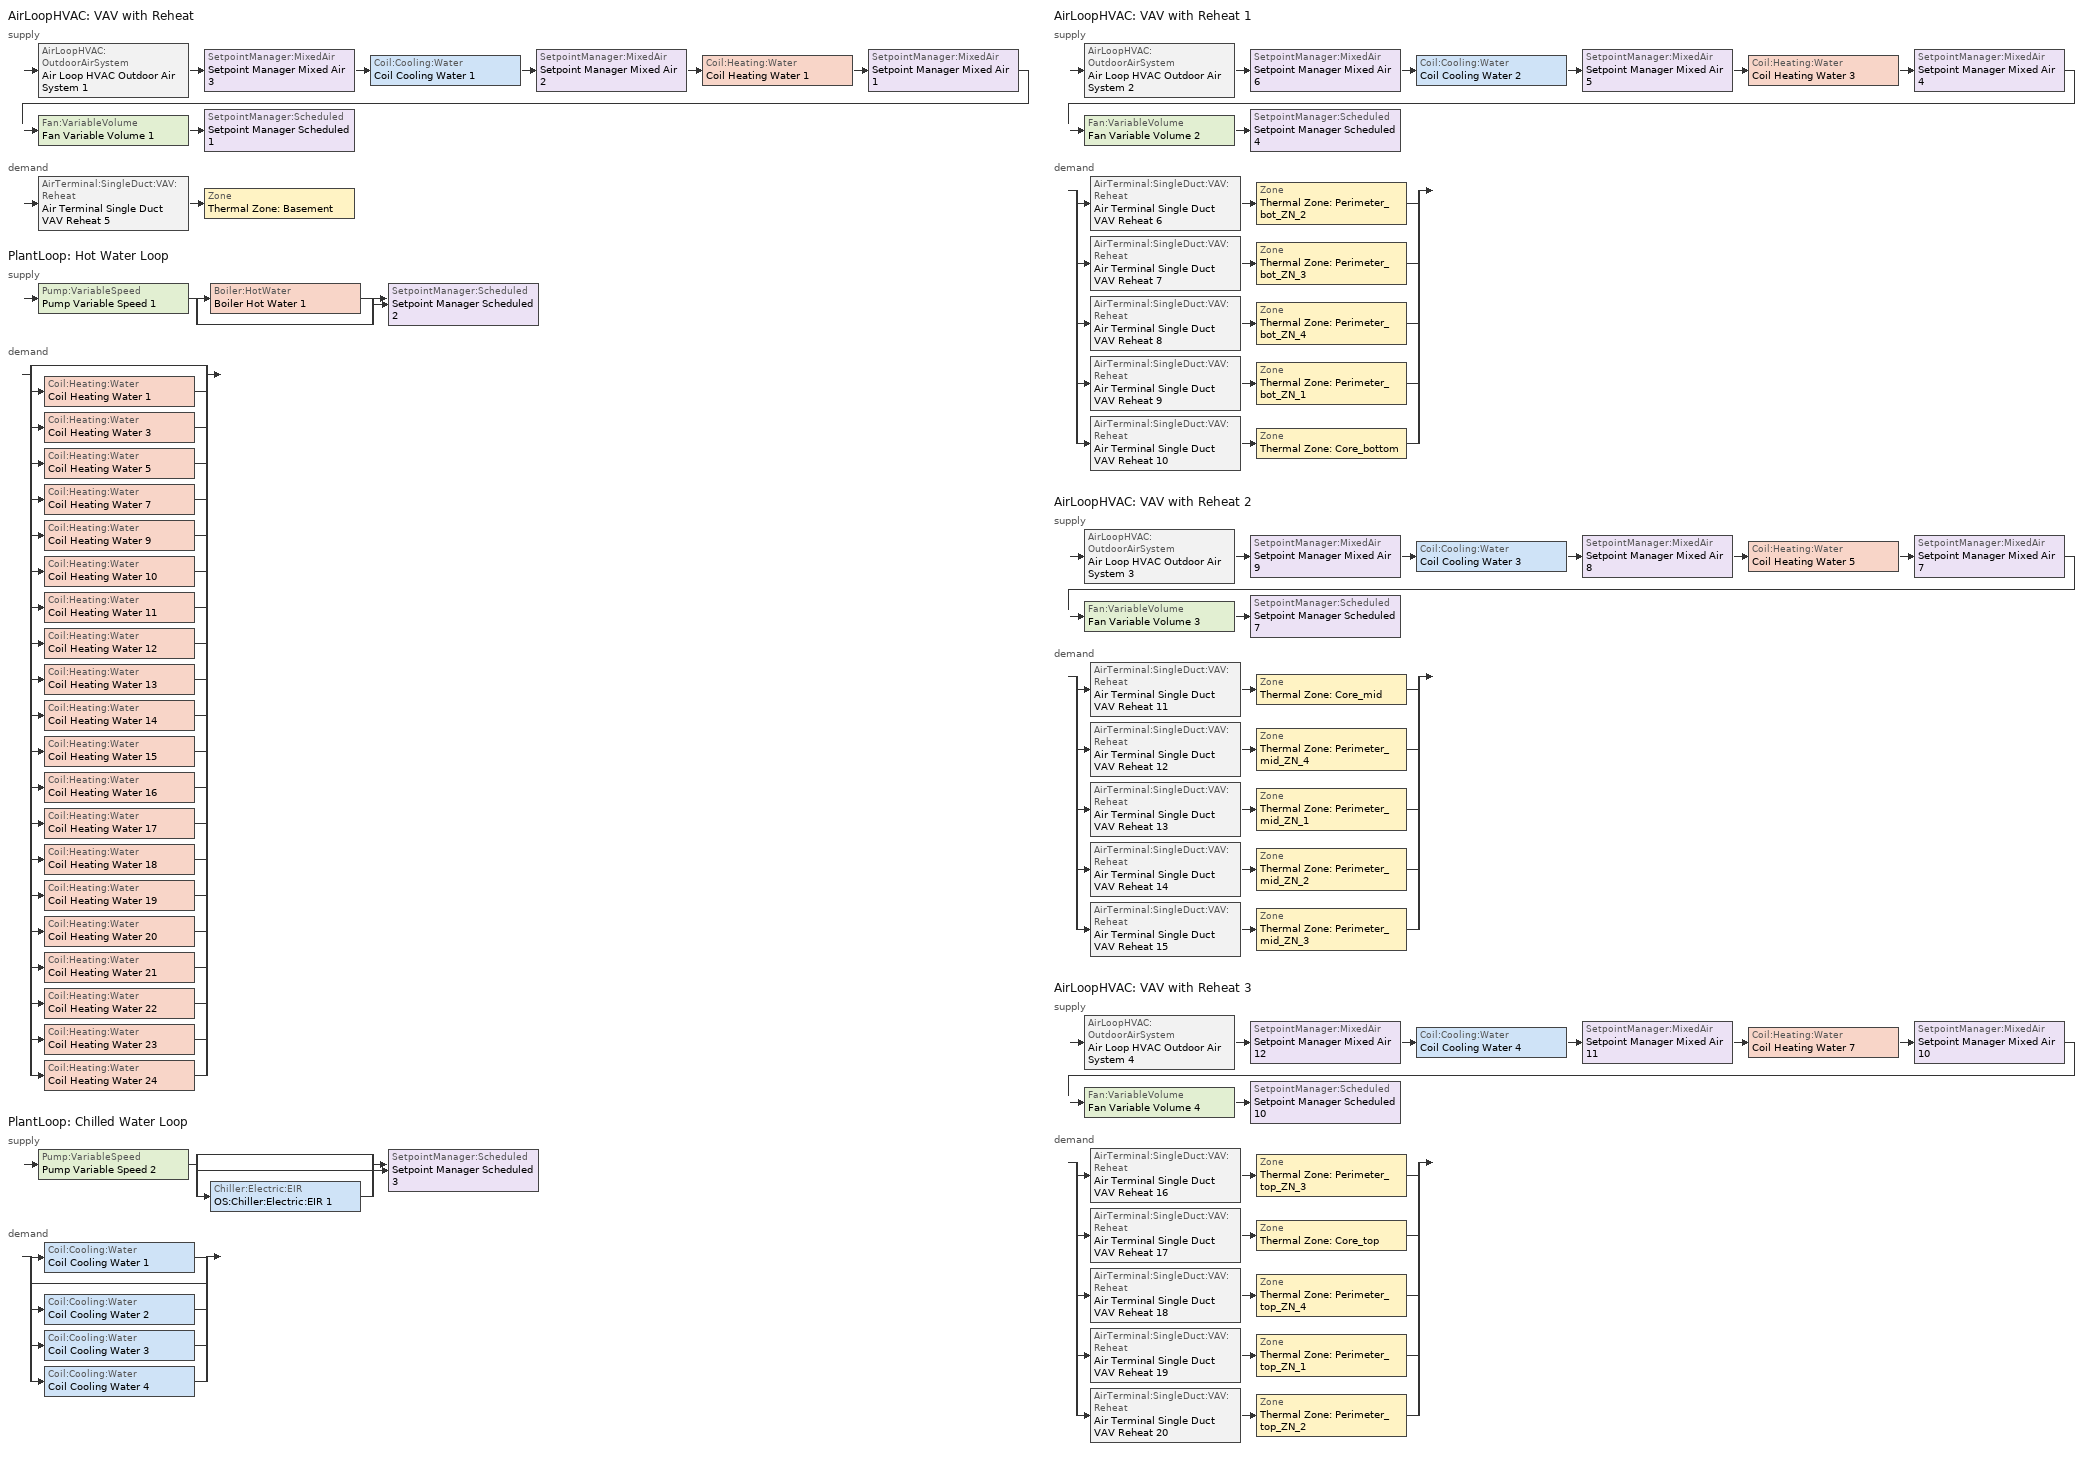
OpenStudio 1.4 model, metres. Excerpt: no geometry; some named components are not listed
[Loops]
AirLoopHVAC 'VAV with Reheat'
 supply: AirLoopHVAC:OutdoorAirSystem 'Air Loop HVAC Outdoor Air System 1' > SetpointManager:MixedAir 'Setpoint Manager Mixed Air 3' > Coil:Cooling:Water 'Coil Cooling Water 1' > SetpointManager:MixedAir 'Setpoint Manager Mixed Air 2' > Coil:Heating:Water 'Coil Heating Water 1' > SetpointManager:MixedAir 'Setpoint Manager Mixed Air 1' > Fan:VariableVolume 'Fan Variable Volume 1' > SetpointManager:Scheduled 'Setpoint Manager Scheduled 1'
 demand: AirTerminal:SingleDuct:VAV:Reheat 'Air Terminal Single Duct VAV Reheat 5' > Zone 'Thermal Zone: Basement'
PlantLoop 'Hot Water Loop'
 supply: Pump:VariableSpeed 'Pump Variable Speed 1' > split
  | Boiler:HotWater 'Boiler Hot Water 1'
  | bypass
  join > SetpointManager:Scheduled 'Setpoint Manager Scheduled 2'
 demand: split
  | bypass
  | Coil:Heating:Water 'Coil Heating Water 1'
  | Coil:Heating:Water 'Coil Heating Water 3'
  | Coil:Heating:Water 'Coil Heating Water 5'
  | Coil:Heating:Water 'Coil Heating Water 7'
  | Coil:Heating:Water 'Coil Heating Water 9'
  | Coil:Heating:Water 'Coil Heating Water 10'
  | Coil:Heating:Water 'Coil Heating Water 11'
  | Coil:Heating:Water 'Coil Heating Water 12'
  | Coil:Heating:Water 'Coil Heating Water 13'
  | Coil:Heating:Water 'Coil Heating Water 14'
  | Coil:Heating:Water 'Coil Heating Water 15'
  | Coil:Heating:Water 'Coil Heating Water 16'
  | Coil:Heating:Water 'Coil Heating Water 17'
  | Coil:Heating:Water 'Coil Heating Water 18'
  | Coil:Heating:Water 'Coil Heating Water 19'
  | Coil:Heating:Water 'Coil Heating Water 20'
  | Coil:Heating:Water 'Coil Heating Water 21'
  | Coil:Heating:Water 'Coil Heating Water 22'
  | Coil:Heating:Water 'Coil Heating Water 23'
  | Coil:Heating:Water 'Coil Heating Water 24'
PlantLoop 'Chilled Water Loop'
 supply: Pump:VariableSpeed 'Pump Variable Speed 2' > split
  | bypass
  | bypass
  | Chiller:Electric:EIR 'OS:Chiller:Electric:EIR 1'
  join > SetpointManager:Scheduled 'Setpoint Manager Scheduled 3'
 demand: split
  | Coil:Cooling:Water 'Coil Cooling Water 1'
  | bypass
  | Coil:Cooling:Water 'Coil Cooling Water 2'
  | Coil:Cooling:Water 'Coil Cooling Water 3'
  | Coil:Cooling:Water 'Coil Cooling Water 4'
AirLoopHVAC 'VAV with Reheat 1'
 supply: AirLoopHVAC:OutdoorAirSystem 'Air Loop HVAC Outdoor Air System 2' > SetpointManager:MixedAir 'Setpoint Manager Mixed Air 6' > Coil:Cooling:Water 'Coil Cooling Water 2' > SetpointManager:MixedAir 'Setpoint Manager Mixed Air 5' > Coil:Heating:Water 'Coil Heating Water 3' > SetpointManager:MixedAir 'Setpoint Manager Mixed Air 4' > Fan:VariableVolume 'Fan Variable Volume 2' > SetpointManager:Scheduled 'Setpoint Manager Scheduled 4'
 demand: split
  | AirTerminal:SingleDuct:VAV:Reheat 'Air Terminal Single Duct VAV Reheat 6' > Zone 'Thermal Zone: Perimeter_bot_ZN_2'
  | AirTerminal:SingleDuct:VAV:Reheat 'Air Terminal Single Duct VAV Reheat 7' > Zone 'Thermal Zone: Perimeter_bot_ZN_3'
  | AirTerminal:SingleDuct:VAV:Reheat 'Air Terminal Single Duct VAV Reheat 8' > Zone 'Thermal Zone: Perimeter_bot_ZN_4'
  | AirTerminal:SingleDuct:VAV:Reheat 'Air Terminal Single Duct VAV Reheat 9' > Zone 'Thermal Zone: Perimeter_bot_ZN_1'
  | AirTerminal:SingleDuct:VAV:Reheat 'Air Terminal Single Duct VAV Reheat 10' > Zone 'Thermal Zone: Core_bottom'
AirLoopHVAC 'VAV with Reheat 2'
 supply: AirLoopHVAC:OutdoorAirSystem 'Air Loop HVAC Outdoor Air System 3' > SetpointManager:MixedAir 'Setpoint Manager Mixed Air 9' > Coil:Cooling:Water 'Coil Cooling Water 3' > SetpointManager:MixedAir 'Setpoint Manager Mixed Air 8' > Coil:Heating:Water 'Coil Heating Water 5' > SetpointManager:MixedAir 'Setpoint Manager Mixed Air 7' > Fan:VariableVolume 'Fan Variable Volume 3' > SetpointManager:Scheduled 'Setpoint Manager Scheduled 7'
 demand: split
  | AirTerminal:SingleDuct:VAV:Reheat 'Air Terminal Single Duct VAV Reheat 11' > Zone 'Thermal Zone: Core_mid'
  | AirTerminal:SingleDuct:VAV:Reheat 'Air Terminal Single Duct VAV Reheat 12' > Zone 'Thermal Zone: Perimeter_mid_ZN_4'
  | AirTerminal:SingleDuct:VAV:Reheat 'Air Terminal Single Duct VAV Reheat 13' > Zone 'Thermal Zone: Perimeter_mid_ZN_1'
  | AirTerminal:SingleDuct:VAV:Reheat 'Air Terminal Single Duct VAV Reheat 14' > Zone 'Thermal Zone: Perimeter_mid_ZN_2'
  | AirTerminal:SingleDuct:VAV:Reheat 'Air Terminal Single Duct VAV Reheat 15' > Zone 'Thermal Zone: Perimeter_mid_ZN_3'
AirLoopHVAC 'VAV with Reheat 3'
 supply: AirLoopHVAC:OutdoorAirSystem 'Air Loop HVAC Outdoor Air System 4' > SetpointManager:MixedAir 'Setpoint Manager Mixed Air 12' > Coil:Cooling:Water 'Coil Cooling Water 4' > SetpointManager:MixedAir 'Setpoint Manager Mixed Air 11' > Coil:Heating:Water 'Coil Heating Water 7' > SetpointManager:MixedAir 'Setpoint Manager Mixed Air 10' > Fan:VariableVolume 'Fan Variable Volume 4' > SetpointManager:Scheduled 'Setpoint Manager Scheduled 10'
 demand: split
  | AirTerminal:SingleDuct:VAV:Reheat 'Air Terminal Single Duct VAV Reheat 16' > Zone 'Thermal Zone: Perimeter_top_ZN_3'
  | AirTerminal:SingleDuct:VAV:Reheat 'Air Terminal Single Duct VAV Reheat 17' > Zone 'Thermal Zone: Core_top'
  | AirTerminal:SingleDuct:VAV:Reheat 'Air Terminal Single Duct VAV Reheat 18' > Zone 'Thermal Zone: Perimeter_top_ZN_4'
  | AirTerminal:SingleDuct:VAV:Reheat 'Air Terminal Single Duct VAV Reheat 19' > Zone 'Thermal Zone: Perimeter_top_ZN_1'
  | AirTerminal:SingleDuct:VAV:Reheat 'Air Terminal Single Duct VAV Reheat 20' > Zone 'Thermal Zone: Perimeter_top_ZN_2'
[Sizing:Zone] Zone Cooling Design Supply Air Temperature {C}=14; Zone Heating Design Supply Air Temperature {C}=40; Zone Cooling Design Supply Air Humidity Ratio {kg-H2O/kg-air}=0.0085; Zone Heating Design Supply Air Humidity Ratio {kg-H2O/kg-air}=0.008; Heating Design Air Flow Method=DesignDay
Name | Cooling Design Air Flow Method
Thermal Zone: Perimeter_mid_ZN_3; Thermal Zone: Perimeter_bot_ZN_2; Thermal Zone: Perimeter_top_ZN_1; Thermal Zone: Perimeter_mid_ZN_1; Thermal Zone: Perimeter_top_ZN_2; Thermal Zone: Basement; Thermal Zone: Perimeter_top_ZN_4; Thermal Zone: Perimeter_mid_ZN_2; Thermal Zone: Perimeter_bot_ZN_1; Thermal Zone: Perimeter_bot_ZN_4; Thermal Zone: Perimeter_mid_ZN_4; Thermal Zone: Perimeter_bot_ZN_3; Thermal Zone: Perimeter_top_ZN_3 | DesignDay
Thermal Zone: Core_top; Thermal Zone: Core_mid; Thermal Zone: Core_bottom
[Zone equipment]
Thermal Zone: Perimeter_mid_ZN_3: Air Terminal Single Duct VAV Reheat 15
Thermal Zone: Perimeter_bot_ZN_2: Air Terminal Single Duct VAV Reheat 6
Thermal Zone: Perimeter_top_ZN_1: Air Terminal Single Duct VAV Reheat 19
Thermal Zone: Perimeter_mid_ZN_1: Air Terminal Single Duct VAV Reheat 13
Thermal Zone: Perimeter_top_ZN_2: Air Terminal Single Duct VAV Reheat 20
Thermal Zone: Core_top: Air Terminal Single Duct VAV Reheat 17
Thermal Zone: Basement: Air Terminal Single Duct VAV Reheat 5
Thermal Zone: Perimeter_top_ZN_4: Air Terminal Single Duct VAV Reheat 18
Thermal Zone: Perimeter_mid_ZN_2: Air Terminal Single Duct VAV Reheat 14
Thermal Zone: Perimeter_bot_ZN_1: Air Terminal Single Duct VAV Reheat 9
Thermal Zone: Perimeter_bot_ZN_4: Air Terminal Single Duct VAV Reheat 8
Thermal Zone: Perimeter_mid_ZN_4: Air Terminal Single Duct VAV Reheat 12
Thermal Zone: Core_mid: Air Terminal Single Duct VAV Reheat 11
Thermal Zone: Perimeter_bot_ZN_3: Air Terminal Single Duct VAV Reheat 7
Thermal Zone: Core_bottom: Air Terminal Single Duct VAV Reheat 10
Thermal Zone: Perimeter_top_ZN_3: Air Terminal Single Duct VAV Reheat 16
[AirLoopHVAC] Design Supply Air Flow Rate {m3/s}=AutoSize
VAV with Reheat; VAV with Reheat 1; VAV with Reheat 2; VAV with Reheat 3
[Sizing:System] Type of Load to Size On=Sensible; Design Outdoor Air Flow Rate {m3/s}=Autosize; Minimum System Air Flow Ratio=0.3; Preheat Design Temperature {C}=7; Preheat Design Humidity Ratio {kg-H2O/kg-Air}=0.008; Precool Design Temperature {C}=12.8; Precool Design Humidity Ratio {kg-H2O/kg-Air}=0.008; Central Cooling Design Supply Air Temperature {C}=12.8; Central Heating Design Supply Air Temperature {C}=12.8; Sizing Option=NonCoincident; 100% Outdoor Air in Cooling=Yes; 100% Outdoor Air in Heating=Yes; Central Cooling Design Supply Air Humidity Ratio {kg-H2O/kg-Air}=0.0085; Central Heating Design Supply Air Humidity Ratio {kg-H2O/kg-Air}=0.008; Cooling Design Air Flow Method=DesignDay; Cooling Design Air Flow Rate {m3/s}=0; Heating Design Air Flow Method=DesignDay; Heating Design Air Flow Rate {m3/s}=0; System Outdoor Air Method=ZoneSum
VAV with Reheat; VAV with Reheat 1; VAV with Reheat 2; VAV with Reheat 3
[Fan:VariableVolume] Availability Schedule=Always On Discrete; Fan Efficiency=0.6045; Pressure Rise {Pa}=500; Maximum Flow Rate {m3/s}=Autosize; Fan Power Minimum Flow Rate Input Method=FixedFlowRate; Fan Power Minimum Flow Fraction=0; Fan Power Minimum Air Flow Rate {m3/s}=0; Motor Efficiency=0.93; Motor In Airstream Fraction=1; Fan Power Coefficient 1=0.0407599; Fan Power Coefficient 2=0.088045; Fan Power Coefficient 3=-0.0729261; Fan Power Coefficient 4=0.94374; Fan Power Coefficient 5=0
Fan Variable Volume 1; Fan Variable Volume 2; Fan Variable Volume 3; Fan Variable Volume 4
[Coil:Heating:Water] Availability Schedule=Always On Discrete
Coil Heating Water 1; Coil Heating Water 3; Coil Heating Water 5; Coil Heating Water 7; Coil Heating Water 9; Coil Heating Water 10; Coil Heating Water 11; Coil Heating Water 12; Coil Heating Water 13; Coil Heating Water 14; Coil Heating Water 15; Coil Heating Water 16; Coil Heating Water 17; Coil Heating Water 18; Coil Heating Water 19; Coil Heating Water 20; Coil Heating Water 21; Coil Heating Water 22; Coil Heating Water 23; Coil Heating Water 24
[Coil:Cooling:Water] Availability Schedule=Always On Discrete
Coil Cooling Water 1; Coil Cooling Water 2; Coil Cooling Water 3; Coil Cooling Water 4
[SetpointManager:Scheduled] Control Variable=Temperature
Name | Schedule
Setpoint Manager Scheduled 1 | Deck_Temperature 5
Setpoint Manager Scheduled 2 | Hot_Water_Temperature
Setpoint Manager Scheduled 3 | Chilled_Water_Temperature
Setpoint Manager Scheduled 4 | Deck_Temperature 6
Setpoint Manager Scheduled 7 | Deck_Temperature 7
Setpoint Manager Scheduled 10 | Deck_Temperature 8
[Controller:OutdoorAir] Minimum Outdoor Air Flow Rate {m3/s}=Autosize; Maximum Outdoor Air Flow Rate {m3/s}=Autosize; Economizer Control Type=NoEconomizer; Economizer Control Action Type=ModulateFlow; Economizer Maximum Limit Dry-Bulb Temperature {C}=28; Economizer Maximum Limit Enthalpy {J/kg}=64000; Economizer Minimum Limit Dry-Bulb Temperature {C}=-100; Lockout Type=NoLockout; Minimum Limit Type=FixedMinimum; High Humidity Control=No; Heat Recovery Bypass Control Type=BypassWhenOAFlowGreaterThanMinimum
Name | Controller Mechanical Ventilation
Controller Outdoor Air 1 | Controller Mechanical Ventilation 1
Controller Outdoor Air 2 | Controller Mechanical Ventilation 2
Controller Outdoor Air 3 | Controller Mechanical Ventilation 3
Controller Outdoor Air 4 | Controller Mechanical Ventilation 4
[Controller:MechanicalVentilation] Availability Schedule=Always On Discrete; System Outdoor Air Method=ZoneSum
Controller Mechanical Ventilation 1; Controller Mechanical Ventilation 2; Controller Mechanical Ventilation 3; Controller Mechanical Ventilation 4
[AirLoopHVAC:OutdoorAirSystem]
Name | Controller
Air Loop HVAC Outdoor Air System 1 | Controller Outdoor Air 1
Air Loop HVAC Outdoor Air System 2 | Controller Outdoor Air 2
Air Loop HVAC Outdoor Air System 3 | Controller Outdoor Air 3
Air Loop HVAC Outdoor Air System 4 | Controller Outdoor Air 4
[PlantLoop] Plant Loop Volume {m3}=Autocalculate
Name | Fluid Type
Hot Water Loop | Water
Chilled Water Loop
[Sizing:Plant]
Name | Loop Type | Design Loop Exit Temperature {C} | Loop Design Temperature Difference {deltaC}
Hot Water Loop | Heating | 82 | 11
Chilled Water Loop | Cooling | 7.22 | 6.67
[Pump:VariableSpeed] Pump Control Type=Intermittent
Pump Variable Speed 1; Pump Variable Speed 2
[Boiler:HotWater]
Boiler Hot Water 1: Efficiency Curve Temperature Evaluation Variable=LeavingBoiler; Normalized Boiler Efficiency Curve=Boiler Efficiency; Water Outlet Upper Temperature Limit {C}=99; Boiler Flow Mode=ConstantFlow; Parasitic Electric Load {W}=0; Sizing Factor=1
[AirTerminal:SingleDuct:VAV:Reheat] Availability Schedule=Always On Discrete; Maximum Air Flow Rate {m3/s}=Autocalculate; Zone Minimum Air Flow Input Method=Constant; Constant Minimum Air Flow Fraction=0.3; Fixed Minimum Air Flow Rate {m3/s}=0; Maximum Hot Water or Steam Flow Rate {m3/s}=Autocalculate; Minimum Hot Water or Steam Flow Rate {m3/s}=0; Convergence Tolerance=0.001; Damper Heating Action=Normal; Maximum Flow per Zone Floor Area During Reheat {m3/s-m2}=Autocalculate; Maximum Flow Fraction During Reheat=Autocalculate; Maximum Reheat Air Temperature {C}=35
Name | Reheat Coil
Air Terminal Single Duct VAV Reheat 5 | Coil Heating Water 9
Air Terminal Single Duct VAV Reheat 6 | Coil Heating Water 10
Air Terminal Single Duct VAV Reheat 7 | Coil Heating Water 11
Air Terminal Single Duct VAV Reheat 8 | Coil Heating Water 12
Air Terminal Single Duct VAV Reheat 9 | Coil Heating Water 13
Air Terminal Single Duct VAV Reheat 10 | Coil Heating Water 14
Air Terminal Single Duct VAV Reheat 11 | Coil Heating Water 15
Air Terminal Single Duct VAV Reheat 12 | Coil Heating Water 16
Air Terminal Single Duct VAV Reheat 13 | Coil Heating Water 17
Air Terminal Single Duct VAV Reheat 14 | Coil Heating Water 18
Air Terminal Single Duct VAV Reheat 15 | Coil Heating Water 19
Air Terminal Single Duct VAV Reheat 16 | Coil Heating Water 20
Air Terminal Single Duct VAV Reheat 17 | Coil Heating Water 21
Air Terminal Single Duct VAV Reheat 18 | Coil Heating Water 22
Air Terminal Single Duct VAV Reheat 19 | Coil Heating Water 23
Air Terminal Single Duct VAV Reheat 20 | Coil Heating Water 24
[Chiller:Electric:EIR]
OS:Chiller:Electric:EIR 1: Reference Capacity {W}=Autosize; Reference COP {W/W}=5.5; Cooling Capacity Function of Temperature Curve=OS:Curve:Biquadratic 3; Electric Input to Cooling Output Ratio Function of Temperature Curve=OS:Curve:Biquadratic 4; Electric Input to Cooling Output Ratio Function of Part Load Ratio Curve=OS:Curve:Quadratic 4; Design Heat Recovery Water Flow Rate {m3/s}=0; Sizing Factor=1; Basin Heater Capacity {W/K}=0; Basin Heater Setpoint Temperature {C}=10
[Schedule:Constant]
Always On Discrete: Value=1
[Schedule:Ruleset]
Name | Default Day Schedule | Summer Design Day Schedule | Winter Design Day Schedule
Deck_Temperature 5 | Deck_Temperature_Default 5 | Deck_Temperature_Summer_Design_Day 5 | Deck_Temperature_Winter_Design_Day 5
Hot_Water_Temperature | Hot_Water_Temperature_Default | Hot_Water_Temperature_Summer_Design_Day | Hot_Water_Temperature_Winter_Design_Day
Chilled_Water_Temperature | Chilled_Water_Temperature_Default | Chilled_Water_Temperature_Summer_Design_Day | Chilled_Water_Temperature_Winter_Design_Day
Deck_Temperature 6 | Deck_Temperature_Default 6 | Deck_Temperature_Summer_Design_Day 6 | Deck_Temperature_Winter_Design_Day 6
Deck_Temperature 7 | Deck_Temperature_Default 7 | Deck_Temperature_Summer_Design_Day 7 | Deck_Temperature_Winter_Design_Day 7
Deck_Temperature 8 | Deck_Temperature_Default 8 | Deck_Temperature_Summer_Design_Day 8 | Deck_Temperature_Winter_Design_Day 8
[Schedule:Day]
Deck_Temperature_Default 5; Deck_Temperature_Summer_Design_Day 5; Deck_Temperature_Winter_Design_Day 5; Deck_Temperature_Default 6; Deck_Temperature_Summer_Design_Day 6; Deck_Temperature_Winter_Design_Day 6; Deck_Temperature_Default 7; Deck_Temperature_Summer_Design_Day 7; Deck_Temperature_Winter_Design_Day 7; Deck_Temperature_Default 8; Deck_Temperature_Summer_Design_Day 8; Deck_Temperature_Winter_Design_Day 8: 24, 0, 12.8
Hot_Water_Temperature_Default; Hot_Water_Temperature_Summer_Design_Day; Hot_Water_Temperature_Winter_Design_Day: 24, 0, 67
Chilled_Water_Temperature_Default; Chilled_Water_Temperature_Summer_Design_Day; Chilled_Water_Temperature_Winter_Design_Day: 24, 0, 6.7
[Curve:Biquadratic] Minimum Value of x {BasedOnField A2}=0; Minimum Value of y {BasedOnField A3}=0
Name | Coefficient1 Constant | Coefficient2 x | Coefficient3 x**2 | Coefficient4 y | Coefficient5 y**2 | Coefficient6 x*y | Maximum Value of x {BasedOnField A2} | Maximum Value of y {BasedOnField A3} | Input Unit Type for X | Input Unit Type for Y | Output Unit Type
Boiler Efficiency | 1 | 0 | 0 | 0 | 0 | 0 | 1 | 1 | Dimensionless | Dimensionless | Dimensionless
OS:Curve:Biquadratic 3 | 1.04338 | 0.0407077 | 0.0004506 | -0.0041514 | -8.86e-05 | -0.0003467 | 20 | 50
OS:Curve:Biquadratic 4 | 0.596191 | -0.0099496 | 0.0007888 | 0.0004506 | 0.0004875 | -0.0007623 | 20 | 50
[Curve:Quadratic]
OS:Curve:Quadratic 4: Coefficient1 Constant=1.68531; Coefficient2 x=-0.999344; Coefficient3 x**2=0.314032; Minimum Value of x {BasedOnField A2}=0; Maximum Value of x {BasedOnField A2}=1.2
